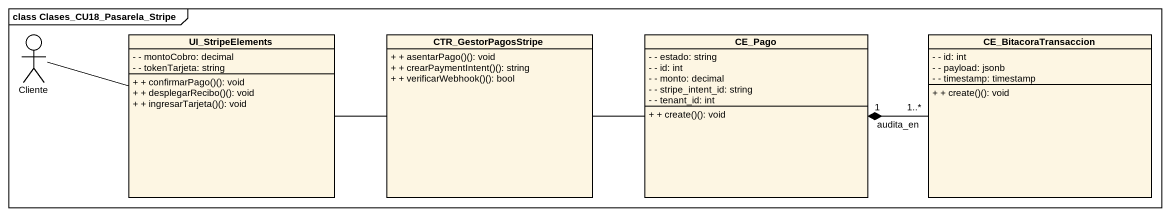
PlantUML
@startuml
mainframe class Clases_CU18_Pasarela_Stripe
allowmixing
hide circle
hide empty members
skinparam classAttributeIconSize 0
actor Cliente
class UI_StripeElements {
  - - montoCobro: decimal
  - - tokenTarjeta: string
  + + confirmarPago()(): void
  + + desplegarRecibo()(): void
  + + ingresarTarjeta()(): void
}
class CTR_GestorPagosStripe {
  + + asentarPago()(): void
  + + crearPaymentIntent()(): string
  + + verificarWebhook()(): bool
}
class CE_Pago {
  - - estado: string
  - - id: int
  - - monto: decimal
  - - stripe_intent_id: string
  - - tenant_id: int
  + + create()(): void
}
class CE_BitacoraTransaccion {
  - - id: int
  - - payload: jsonb
  - - timestamp: timestamp
  + + create()(): void
}
Cliente -right- UI_StripeElements
UI_StripeElements -right- CTR_GestorPagosStripe
CTR_GestorPagosStripe -right- CE_Pago
CE_Pago "1" *-right- "1..*" CE_BitacoraTransaccion : audita_en
@enduml
